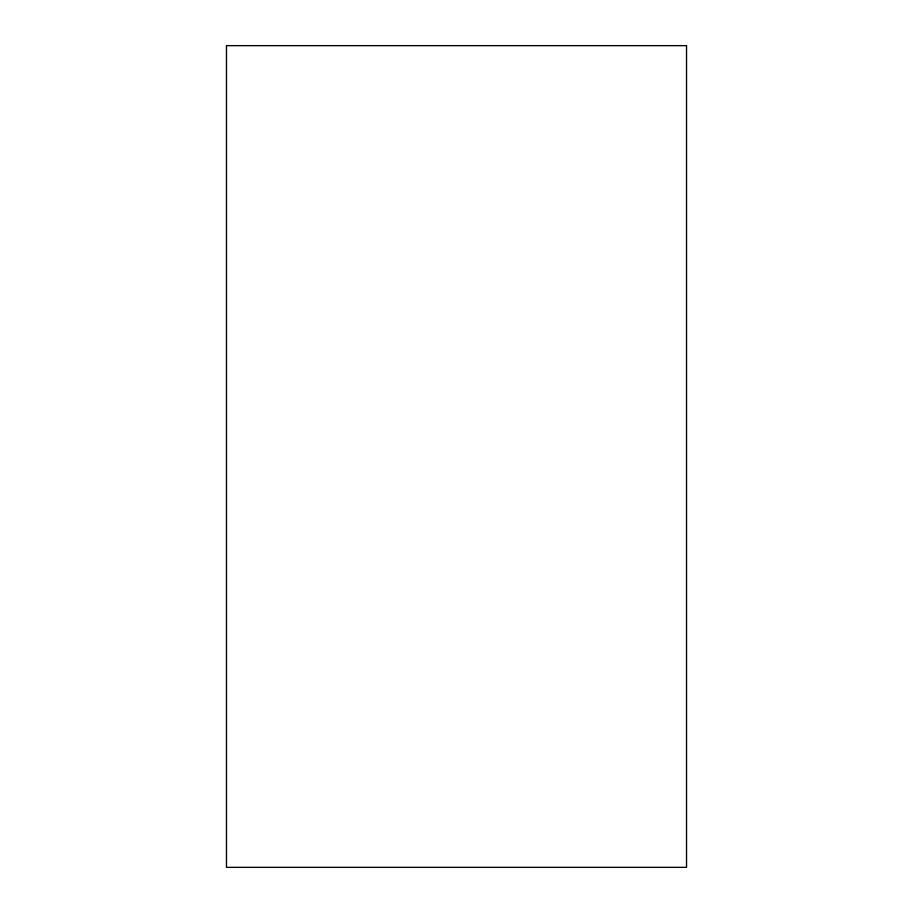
<?xml version="1.0" encoding="UTF-8"?>
<svg xmlns="http://www.w3.org/2000/svg" width="913" height="913" viewBox="0 0 913 913"><rect width="100%" height="100%" fill="white"/><g stroke="black" fill="none" stroke-linecap="round" stroke-linejoin="round"><path stroke-width="1.37" d="M686.53 45.65L226.47 45.65L226.47 867.35L686.53 867.35L686.53 45.65"/></g></svg>
